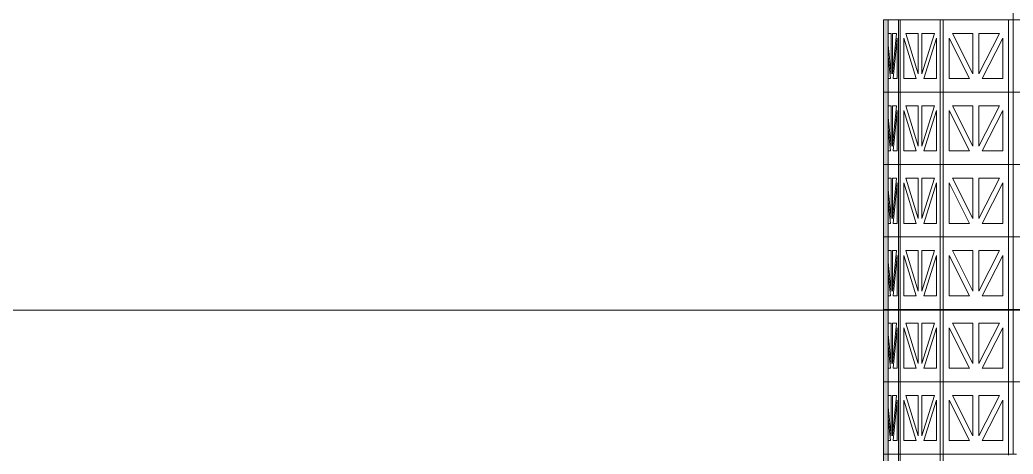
# Model space of a CAD drawing. Header units: millimetres. Extents: x -35517 to 139323, y -3702 to 5999.
# Drawn here: x 104025 to 105481, y 742 to 1378 of the extents above; entities that cross this region are included whole.
import ezdxf

# ---------------------------------------------------------------- set-up
doc = ezdxf.new("R2010")
doc.units = ezdxf.units.MM
doc.layers.add('A-GLAZ-CURT', color=52, linetype='Continuous', lineweight=5)
doc.layers.add('G-ANNO-TEXT', color=231, linetype='Continuous', lineweight=5)

# ---------------------------------------------------------------- blocks, each defined once
blk = doc.blocks.new('System Panel - Glazed-V380-GENERAL EAST ELEVATION')
at = {"layer": 'A-GLAZ-CURT'}
h = blk.add_hatch(color=256, dxfattribs=at)
h.paths.add_polyline_path([(-3278.8, 636), (-3278.8, 668.1), (-3285.3, 667.2), (-3285.3, 636), (-3280.4, 636)])
h.paths.add_polyline_path([(-3285.3, 717.6), (-3278.8, 718.4), (-3278.8, 742), (-3285.3, 742), (-3285.3, 727.9)])
for p, q in [((-3285.3, 717.6), (-3285.3, 742)), ((-3278.8, 742), (-3285.3, 742)), ((-3278.8, 742), (-3278.8, 718.4)), ((-3285.3, 636), (-3285.3, 667.2)), ((-3278.8, 668.1), (-3278.8, 636)), ((-3278.8, 636), (-3285.3, 636))]:
    blk.add_line(p, q, dxfattribs=at)
blk = doc.blocks.new('System Panel - Glazed-V377-GENERAL EAST ELEVATION')
at = {"layer": 'A-GLAZ-CURT'}
blk.add_hatch(color=256, dxfattribs=at).paths.add_polyline_path([(-3285.3, 106), (-3278.8, 106), (-3278.8, 212), (-3285.3, 212), (-3285.3, 113.2)])
for p, q in [((-3285.3, 106), (-3285.3, 212)), ((-3278.8, 212), (-3285.3, 212)), ((-3278.8, 212), (-3278.8, 106)), ((-3278.8, 106), (-3285.3, 106))]:
    blk.add_line(p, q, dxfattribs=at)
blk = doc.blocks.new('The BREEZEBLOCK Family1 - The BREEZEBLOCK Family1-V426-GENERAL EAST ELEVATION')
at = {"layer": 'A-GLAZ-CURT'}
for p, q in [((-3263.4, 742), (-3278.6, 742)), ((-3263.4, 720.4), (-3263.4, 742)), ((-3261.1, 742), (-3263.4, 742)), ((-3278.6, 722), (-3274.2, 722)), ((-3274.2, 722), (-3274.2, 719)), ((-3272.4, 719.2), (-3272.4, 722)), ((-3272.4, 722), (-3266.2, 722)), ((-3266.2, 722), (-3266.4, 720)), ((-3265.2, 669.8), (-3265.2, 656)), ((-3263.4, 636), (-3263.4, 670)), ((-3275.2, 656), (-3278.6, 656)), ((-3276.5, 668.3), (-3275.2, 656)), ((-3274.2, 662.9), (-3274.8, 668.6)), ((-3274.2, 668.6), (-3274.2, 662.9)), ((-3271.8, 668.9), (-3272.4, 662.9)), ((-3272.4, 662.9), (-3272.4, 668.8)), ((-3271.4, 656), (-3270, 669.1)), ((-3265.2, 656), (-3271.4, 656)), ((-3278.6, 636), (-3263.4, 636)), ((-3261.1, 636), (-3263.4, 636))]:
    blk.add_line(p, q, dxfattribs=at)
blk = doc.blocks.new('The BREEZEBLOCK Family1 - The BREEZEBLOCK Family1-V427-GENERAL EAST ELEVATION')
at = {"layer": 'A-GLAZ-CURT'}
for p, q in [((-3261.1, 742), (-3261.1, 720.7)), ((-3202.4, 742), (-3261.1, 742)), ((-3202.4, 728), (-3202.4, 742)), ((-3197.9, 742), (-3202.4, 742)), ((-3252.9, 722), (-3250.3, 722)), ((-3261.1, 670.3), (-3261.1, 636)), ((-3255.8, 656), (-3255.8, 670.9)), ((-3242.6, 672.6), (-3237.4, 656)), ((-3234.4, 662.9), (-3237.6, 673.2)), ((-3234.4, 673.6), (-3234.4, 662.9)), ((-3225.4, 674.7), (-3229.1, 662.9)), ((-3229.1, 662.9), (-3229.1, 674.3)), ((-3226.2, 656), (-3220.1, 675.4)), ((-3207.7, 676.9), (-3207.7, 656)), ((-3202.4, 636), (-3202.4, 677.6)), ((-3237.4, 656), (-3255.8, 656)), ((-3207.7, 656), (-3226.2, 656)), ((-3226.2, 656), (-3226.1, 656)), ((-3261.1, 636), (-3202.4, 636)), ((-3197.9, 636), (-3202.4, 636))]:
    blk.add_line(p, q, dxfattribs=at)
blk = doc.blocks.new('The BREEZEBLOCK Family1 - The BREEZEBLOCK Family1-V428-GENERAL EAST ELEVATION')
at = {"layer": 'A-GLAZ-CURT'}
for p, q in [((-3197.9, 742), (-3197.9, 728.6)), ((-3102.1, 742), (-3197.9, 742)), ((-3102.1, 740.5), (-3102.1, 742)), ((-3095.5, 742), (-3102.1, 742)), ((-3129.7, 677.9), (-3124.9, 687.3)), ((-3110.7, 689.1), (-3110.7, 656)), ((-3102.1, 636), (-3102.1, 690.1)), ((-3197.9, 678.2), (-3197.9, 636)), ((-3189.2, 656), (-3189.2, 679.2)), ((-3172.1, 681.4), (-3159.2, 656)), ((-3154.3, 662.9), (-3164.2, 682.4)), ((-3154.3, 683.6), (-3154.3, 662.9)), ((-3159.2, 656), (-3189.2, 656)), ((-3110.7, 656), (-3129.7, 656)), ((-3197.9, 636), (-3153.9, 636)), ((-3129.7, 636), (-3102.1, 636)), ((-3095.5, 636), (-3102.1, 636))]:
    blk.add_line(p, q, dxfattribs=at)
blk = doc.blocks.new('The BREEZEBLOCK Family1 - The BREEZEBLOCK Family1-V429-GENERAL EAST ELEVATION')
at = {"layer": 'A-GLAZ-CURT'}
for p, q in [((-3090.3, 742), (-3095.5, 742)), ((-3014.1, 661.8), (-2984.5, 704.8)), ((-2996.9, 703.3), (-3014.1, 678.2)), ((-2977.4, 705.7), (-2977.4, 656)), ((-2965.7, 636), (-2965.7, 707.2)), ((-3095.5, 691), (-3095.5, 636)), ((-3083.8, 656), (-3083.8, 692.4)), ((-3069.4, 694.2), (-3043, 656)), ((-3038.4, 665.8), (-3058.9, 695.5)), ((-3043, 656), (-3083.8, 656)), ((-2977.4, 656), (-3014.1, 656)), ((-3095.5, 636), (-3038.4, 636)), ((-3014.1, 636), (-2965.7, 636)), ((-2957.2, 636), (-2965.7, 636))]:
    blk.add_line(p, q, dxfattribs=at)
blk = doc.blocks.new('The BREEZEBLOCK Family1 - The BREEZEBLOCK Family1-V387-GENERAL EAST ELEVATION')
at = {"layer": 'A-GLAZ-CURT'}
for p, q in [((-3263.4, 212), (-3278.6, 212)), ((-3263.4, 106), (-3263.4, 212)), ((-3261.1, 212), (-3263.4, 212)), ((-3278.6, 192), (-3274.2, 192)), ((-3274.2, 192), (-3274.2, 132.9)), ((-3272.4, 132.9), (-3272.4, 192)), ((-3272.4, 192), (-3266.2, 192)), ((-3266.2, 192), (-3272.4, 132.9)), ((-3274.2, 132.9), (-3278.6, 175)), ((-3271.4, 126), (-3265.2, 185.1)), ((-3265.2, 185.1), (-3265.2, 126)), ((-3278.6, 158.5), (-3275.2, 126)), ((-3275.2, 126), (-3278.6, 126)), ((-3265.2, 126), (-3271.4, 126)), ((-3278.6, 106), (-3263.4, 106)), ((-3261.1, 106), (-3263.4, 106))]:
    blk.add_line(p, q, dxfattribs=at)
blk = doc.blocks.new('The BREEZEBLOCK Family1 - The BREEZEBLOCK Family1-V388-GENERAL EAST ELEVATION')
at = {"layer": 'A-GLAZ-CURT'}
for p, q in [((-3261.1, 212), (-3261.1, 106)), ((-3202.4, 212), (-3261.1, 212)), ((-3202.4, 106), (-3202.4, 212)), ((-3197.9, 212), (-3202.4, 212)), ((-3252.9, 192), (-3234.4, 192)), ((-3234.4, 132.9), (-3252.9, 192)), ((-3234.4, 192), (-3234.4, 132.9)), ((-3229.1, 132.9), (-3229.1, 192)), ((-3229.1, 192), (-3210.7, 192)), ((-3210.7, 192), (-3229.1, 132.9)), ((-3255.8, 126), (-3255.8, 185.1)), ((-3255.8, 185.1), (-3237.4, 126)), ((-3226.2, 126), (-3207.7, 185.1)), ((-3207.7, 185.1), (-3207.7, 126)), ((-3237.4, 126), (-3255.8, 126)), ((-3207.7, 126), (-3226.2, 126)), ((-3226.2, 126), (-3226.1, 126)), ((-3261.1, 106), (-3202.4, 106)), ((-3197.9, 106), (-3202.4, 106))]:
    blk.add_line(p, q, dxfattribs=at)
blk = doc.blocks.new('The BREEZEBLOCK Family1 - The BREEZEBLOCK Family1-V434-GENERAL EAST ELEVATION')
at = {"layer": 'A-GLAZ-CURT'}
for p, q in [((-3197.9, 848), (-3197.9, 742)), ((-3102.1, 848), (-3197.9, 848)), ((-3102.1, 742), (-3102.1, 848)), ((-3095.5, 848), (-3102.1, 848)), ((-3189.2, 762), (-3189.2, 821.1)), ((-3189.2, 821.1), (-3159.2, 762)), ((-3184.4, 828), (-3154.3, 828)), ((-3154.3, 768.9), (-3184.4, 828)), ((-3154.3, 828), (-3154.3, 768.9)), ((-3145.7, 768.9), (-3145.7, 828)), ((-3145.7, 828), (-3115.6, 828)), ((-3115.6, 828), (-3145.7, 768.9)), ((-3140.8, 762), (-3110.7, 821.1)), ((-3110.7, 821.1), (-3110.7, 762)), ((-3159.2, 762), (-3189.2, 762)), ((-3110.7, 762), (-3140.8, 762)), ((-3197.9, 742), (-3102.1, 742)), ((-3095.5, 742), (-3102.1, 742))]:
    blk.add_line(p, q, dxfattribs=at)
blk = doc.blocks.new('The BREEZEBLOCK Family1 - The BREEZEBLOCK Family1-V435-GENERAL EAST ELEVATION')
at = {"layer": 'A-GLAZ-CURT'}
for p, q in [((-3095.5, 848), (-3095.5, 742)), ((-2965.7, 848), (-3095.5, 848)), ((-2965.7, 757.6), (-2965.7, 848)), ((-2957.2, 848), (-2965.7, 848)), ((-3083.8, 762), (-3083.8, 821.1)), ((-3083.8, 821.1), (-3043, 762)), ((-3077.2, 828), (-3036.4, 828)), ((-3036.4, 768.9), (-3077.2, 828)), ((-3036.4, 828), (-3036.4, 768.9)), ((-3024.7, 768.9), (-3024.7, 828)), ((-3024.7, 828), (-2984, 828)), ((-2984, 828), (-3024.7, 768.9)), ((-3018.2, 762), (-2977.4, 821.1)), ((-2977.4, 821.1), (-2977.4, 762)), ((-3043, 762), (-3083.8, 762)), ((-2977.4, 762), (-3018.2, 762)), ((-3095.5, 742), (-3090.3, 742))]:
    blk.add_line(p, q, dxfattribs=at)
blk = doc.blocks.new('The BREEZEBLOCK Family1 - The BREEZEBLOCK Family1-V441-GENERAL EAST ELEVATION')
at = {"layer": 'A-GLAZ-CURT'}
for p, q in [((-3095.5, 954), (-3095.5, 848)), ((-2965.7, 954), (-3095.5, 954)), ((-2965.7, 848), (-2965.7, 954)), ((-2957.2, 954), (-2965.7, 954)), ((-3077.2, 934), (-3036.4, 934)), ((-3036.4, 874.9), (-3077.2, 934)), ((-3036.4, 934), (-3036.4, 874.9)), ((-3024.7, 874.9), (-3024.7, 934)), ((-3024.7, 934), (-2984, 934)), ((-2984, 934), (-3024.7, 874.9)), ((-3083.8, 868), (-3083.8, 927.1)), ((-3083.8, 927.1), (-3043, 868)), ((-3018.2, 868), (-2977.4, 927.1)), ((-2977.4, 927.1), (-2977.4, 868)), ((-3043, 868), (-3083.8, 868)), ((-2977.4, 868), (-3018.2, 868)), ((-3095.5, 848), (-2965.7, 848)), ((-2957.2, 848), (-2965.7, 848))]:
    blk.add_line(p, q, dxfattribs=at)

msp = doc.modelspace()

# ---------------------------------------------------------------- linework, layer by layer
at = {"layer": 'G-ANNO-TEXT', "color": 7}
msp.add_line((109001, 952.7), (102854.4, 952.7), dxfattribs=at)

# ---------------------------------------------------------------- block references
at = {"layer": 'A-GLAZ-CURT'}
for name, p in [('The BREEZEBLOCK Family1 - The BREEZEBLOCK Family1-V441-GENERAL EAST ELEVATION', (108576.2, 530)), ('System Panel - Glazed-V377-GENERAL EAST ELEVATION', (108576.2, 1166)), ('The BREEZEBLOCK Family1 - The BREEZEBLOCK Family1-V387-GENERAL EAST ELEVATION', (108576.2, 1166)), ('The BREEZEBLOCK Family1 - The BREEZEBLOCK Family1-V388-GENERAL EAST ELEVATION', (108576.2, 1166)), ('The BREEZEBLOCK Family1 - The BREEZEBLOCK Family1-V434-GENERAL EAST ELEVATION', (108576.2, 530)), ('The BREEZEBLOCK Family1 - The BREEZEBLOCK Family1-V441-GENERAL EAST ELEVATION', (108576.2, 424)), ('System Panel - Glazed-V377-GENERAL EAST ELEVATION', (108576.2, 1060)), ('The BREEZEBLOCK Family1 - The BREEZEBLOCK Family1-V387-GENERAL EAST ELEVATION', (108576.2, 1060)), ('The BREEZEBLOCK Family1 - The BREEZEBLOCK Family1-V388-GENERAL EAST ELEVATION', (108576.2, 1060)), ('The BREEZEBLOCK Family1 - The BREEZEBLOCK Family1-V434-GENERAL EAST ELEVATION', (108576.2, 424)), ('The BREEZEBLOCK Family1 - The BREEZEBLOCK Family1-V441-GENERAL EAST ELEVATION', (108576.2, 318)), ('System Panel - Glazed-V377-GENERAL EAST ELEVATION', (108576.2, 954)), ('The BREEZEBLOCK Family1 - The BREEZEBLOCK Family1-V387-GENERAL EAST ELEVATION', (108576.2, 954)), ('The BREEZEBLOCK Family1 - The BREEZEBLOCK Family1-V388-GENERAL EAST ELEVATION', (108576.2, 954)), ('The BREEZEBLOCK Family1 - The BREEZEBLOCK Family1-V434-GENERAL EAST ELEVATION', (108576.2, 318)), ('The BREEZEBLOCK Family1 - The BREEZEBLOCK Family1-V441-GENERAL EAST ELEVATION', (108576.2, 212)), ('System Panel - Glazed-V377-GENERAL EAST ELEVATION', (108576.2, 848)), ('The BREEZEBLOCK Family1 - The BREEZEBLOCK Family1-V387-GENERAL EAST ELEVATION', (108576.2, 848)), ('The BREEZEBLOCK Family1 - The BREEZEBLOCK Family1-V388-GENERAL EAST ELEVATION', (108576.2, 848)), ('The BREEZEBLOCK Family1 - The BREEZEBLOCK Family1-V434-GENERAL EAST ELEVATION', (108576.2, 212)), ('The BREEZEBLOCK Family1 - The BREEZEBLOCK Family1-V441-GENERAL EAST ELEVATION', (108576.2, 106)), ('System Panel - Glazed-V377-GENERAL EAST ELEVATION', (108576.2, 742)), ('The BREEZEBLOCK Family1 - The BREEZEBLOCK Family1-V387-GENERAL EAST ELEVATION', (108576.2, 742)), ('The BREEZEBLOCK Family1 - The BREEZEBLOCK Family1-V388-GENERAL EAST ELEVATION', (108576.2, 742)), ('The BREEZEBLOCK Family1 - The BREEZEBLOCK Family1-V434-GENERAL EAST ELEVATION', (108576.2, 106)), ('The BREEZEBLOCK Family1 - The BREEZEBLOCK Family1-V441-GENERAL EAST ELEVATION', (108576.2, 0)), ('System Panel - Glazed-V377-GENERAL EAST ELEVATION', (108576.2, 636)), ('The BREEZEBLOCK Family1 - The BREEZEBLOCK Family1-V387-GENERAL EAST ELEVATION', (108576.2, 636)), ('The BREEZEBLOCK Family1 - The BREEZEBLOCK Family1-V388-GENERAL EAST ELEVATION', (108576.2, 636)), ('The BREEZEBLOCK Family1 - The BREEZEBLOCK Family1-V434-GENERAL EAST ELEVATION', (108576.2, 0)), ('The BREEZEBLOCK Family1 - The BREEZEBLOCK Family1-V435-GENERAL EAST ELEVATION', (108576.2, 0)), ('System Panel - Glazed-V380-GENERAL EAST ELEVATION', (108576.2, 0)), ('The BREEZEBLOCK Family1 - The BREEZEBLOCK Family1-V426-GENERAL EAST ELEVATION', (108576.2, 0)), ('The BREEZEBLOCK Family1 - The BREEZEBLOCK Family1-V427-GENERAL EAST ELEVATION', (108576.2, 0)), ('The BREEZEBLOCK Family1 - The BREEZEBLOCK Family1-V428-GENERAL EAST ELEVATION', (108576.2, 0)), ('The BREEZEBLOCK Family1 - The BREEZEBLOCK Family1-V429-GENERAL EAST ELEVATION', (108576.2, 0))]:
    msp.add_blockref(name, p, dxfattribs=at)

doc.saveas('drawing.dxf')
